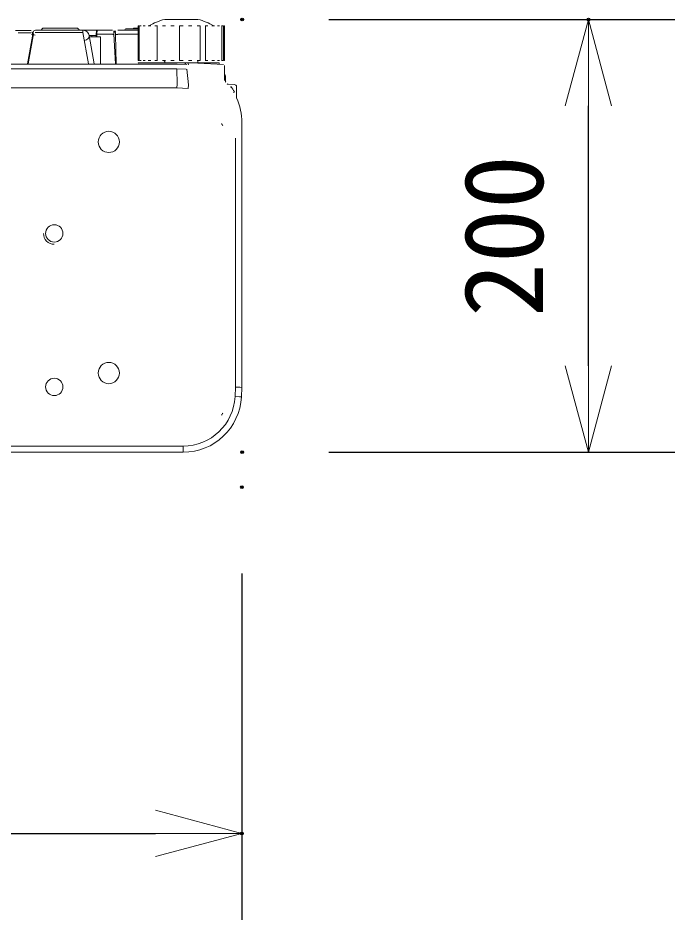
# Model space of a CAD drawing. Units: millimetres, scale not verified. Extents: x -63 to 62, y -57 to 57.
# Drawn here: x -17.79 to -2.61, y 1.35 to 22.19 of the extents above; entities that cross this region are included whole.
import ezdxf
from ezdxf.enums import TextEntityAlignment as Align

# ---------------------------------------------------------------- set-up
doc = ezdxf.new("R2010")
doc.units = ezdxf.units.MM
doc.header["$LTSCALE"] = 0.125
doc.header["$PDMODE"] = 32
doc.header["$PDSIZE"] = 0.0625
doc.layers.add('0-0_0', color=7, linetype='Continuous', lineweight=18)
doc.layers.add('0-5_GAIKEI', color=1, linetype='Continuous', lineweight=18)
doc.layers.add('0-3_DEFPOINTS', color=7, linetype='Continuous')
doc.layers.add('0-6_SUNPO', color=7, linetype='Continuous')
doc.styles.add('ＭＳ ゴシック', font='')
doc.styles.get('ＭＳ ゴシック').set_extended_font_data('MS Gothic')

# ---------------------------------------------------------------- blocks, each defined once
blk = doc.blocks.new('_OPEN30')
at = {"layer": '0-0_0'}
blk.add_line((0, 0), (-1, 0), dxfattribs=at)
blk.add_lwpolyline([(-1, 0.26795), (0, 0), (-1, -0.26795)], dxfattribs=at)
blk = doc.blocks.new('D5')
at = {"layer": '0-3_DEFPOINTS'}
for p in [(-37.5735, 7.3018), (-12.6748, 7.3018), (-12.6748, -0.6982)]:
    blk.add_point(p, dxfattribs=at)
at = {"layer": '0-6_SUNPO'}
for p, q in [((-37.5735, 5.3018), (-37.5735, -2.6982)), ((-12.6748, 5.3018), (-12.6748, -2.6982)), ((-35.5735, -0.6982), (-14.6748, -0.6982))]:
    blk.add_line(p, q, dxfattribs=at)
at = {"layer": '0-6_SUNPO', "xscale": 2, "yscale": 2, "rotation": 180}
blk.add_blockref('_OPEN30', (-37.5735, -0.6982), dxfattribs=at)
at = {"layer": '0-6_SUNPO', "xscale": 2, "yscale": 2}
blk.add_blockref('_OPEN30', (-12.6748, -0.6982), dxfattribs=at)
at = {"layer": '0-6_SUNPO', "style": 'ＭＳ ゴシック'}
blk.add_text('498', height=1.833, dxfattribs=at).set_placement((-26.9991, -0.1982), align=Align.BOTTOM_LEFT)
blk = doc.blocks.new('D4')
at = {"layer": '0-3_DEFPOINTS'}
for p in [(-12.6684, 18.1061), (-4.6684, 18.1061), (-12.6684, 8.1061)]:
    blk.add_point(p, dxfattribs=at)
at = {"layer": '0-6_SUNPO'}
for p, q in [((-10.6684, 18.1061), (-2.6684, 18.1061)), ((-4.6684, 10.1061), (-4.6684, 16.1061)), ((-10.6684, 8.1061), (-2.6684, 8.1061))]:
    blk.add_line(p, q, dxfattribs=at)
at = {"layer": '0-6_SUNPO', "xscale": 2, "yscale": 2}
for p, rotation in [((-4.6684, 18.1061), 90), ((-4.6684, 8.1061), 270)]:
    blk.add_blockref('_OPEN30', p, dxfattribs=dict(at, rotation=rotation))
at = {"layer": '0-6_SUNPO', "style": 'ＭＳ ゴシック'}
blk.add_text('200', height=1.833, rotation=90, dxfattribs=at).set_placement((-5.1684, 11.2311), align=Align.BOTTOM_LEFT)

msp = doc.modelspace()

# ---------------------------------------------------------------- linework, layer by layer
at = {"layer": '0-0_0'}
for p, q in [((-13.6344, 22.1576), (-14.4025, 22.1576)), ((-17.7892, 21.8976), (-17.8541, 21.8976)), ((-17.4887, 21.8976), (-17.7892, 21.8976)), ((-16.2943, 21.9076), (-17.3924, 21.9076)), ((-17.2538, 21.9222), (-17.2331, 21.9429)), ((-16.4392, 21.9576), (-17.1978, 21.9576)), ((-16.4038, 21.9429), (-16.3831, 21.9222)), ((-16.2702, 21.9076), (-16.2943, 21.9076)), ((-16.2303, 21.9076), (-16.2702, 21.9076)), ((-16.2702, 21.9076), (-16.2701, 21.9056)), ((-16.2306, 21.8934), (-16.2303, 21.8933)), ((-16.0067, 21.9076), (-16.2303, 21.9076)), ((-16.2303, 21.8933), (-16.2303, 21.9076)), ((-16.2303, 21.8933), (-16.2302, 21.8932)), ((-15.9667, 21.9076), (-16.0067, 21.9076)), ((-15.6071, 21.9076), (-15.9667, 21.9076)), ((-15.5824, 21.8863), (-15.5285, 21.8863)), ((-15.016, 21.9076), (-15.4876, 21.9076)), ((-15.322, 21.9222), (-15.3163, 21.9279)), ((-15.016, 21.9426), (-15.2809, 21.9426)), ((-15.016, 21.9576), (-15.1118, 21.9576)), ((-15.016, 21.2076), (-15.016, 22.0076)), ((-15.016, 22.0076), (-15.0087, 22.0076)), ((-15.0087, 22.0076), (-14.9947, 22.0076)), ((-14.9797, 22.0076), (-14.9582, 22.0076)), ((-14.9582, 22.0076), (-14.9436, 22.0076)), ((-14.9014, 22.0076), (-14.8665, 22.0076)), ((-14.8665, 22.0076), (-14.8521, 22.0076)), ((-14.7845, 22.0076), (-14.7378, 22.0076)), ((-14.7378, 22.0076), (-14.7242, 22.0076)), ((-14.6341, 22.0076), (-14.5777, 22.0076)), ((-14.5777, 22.0076), (-14.5655, 22.0076)), ((-14.4568, 22.0076), (-14.3931, 22.0076)), ((-14.3931, 22.0076), (-14.3828, 22.0076)), ((-14.2626, 22.0076), (-14.2603, 22.0076)), ((-14.0586, 22.0076), (-14.0533, 22.0076)), ((-14.0533, 22.0076), (-13.9836, 22.0076)), ((-13.9836, 22.0076), (-13.9784, 22.0076)), ((-13.8527, 22.0076), (-13.8448, 22.0076)), ((-13.8448, 22.0076), (-13.7766, 22.0076)), ((-13.7766, 22.0076), (-13.7743, 22.0076)), ((-13.6541, 22.0076), (-13.6438, 22.0076)), ((-13.6438, 22.0076), (-13.5801, 22.0076)), ((-13.3127, 22.0076), (-13.2991, 22.0076)), ((-13.2991, 22.0076), (-13.2524, 22.0076)), ((-13.1848, 22.0076), (-13.1704, 22.0076)), ((-13.1704, 22.0076), (-13.1355, 22.0076)), ((-13.0423, 22.0076), (-13.0282, 22.0076)), ((-13.0282, 22.0076), (-13.0209, 22.0076)), ((-13.0209, 21.2076), (-13.0209, 22.0076)), ((-36.019, 21.1248), (-14.1179, 21.1248)), ((-15.0087, 21.2076), (-15.016, 21.2076)), ((-14.9947, 21.2076), (-15.0087, 21.2076)), ((-14.9947, 21.1576), (-13.935, 21.1576)), ((-14.9582, 21.2076), (-14.9797, 21.2076)), ((-14.9436, 21.2076), (-14.9582, 21.2076)), ((-14.8665, 21.2076), (-14.9014, 21.2076)), ((-14.8521, 21.2076), (-14.8665, 21.2076)), ((-14.7378, 21.2076), (-14.7845, 21.2076)), ((-14.7242, 21.2076), (-14.7378, 21.2076)), ((-14.5777, 21.2076), (-14.6341, 21.2076)), ((-14.5655, 21.2076), (-14.5777, 21.2076)), ((-14.3931, 21.2076), (-14.4568, 21.2076)), ((-14.4239, 21.2076), (-14.4025, 21.182)), ((-14.4025, 21.1576), (-14.4025, 21.2076)), ((-14.3828, 21.2076), (-14.3931, 21.2076)), ((-14.2603, 21.2076), (-14.2626, 21.2076)), ((-14.1179, 21.1248), (-13.891, 21.1129)), ((-14.0533, 21.2076), (-14.0586, 21.2076)), ((-13.9836, 21.2076), (-14.0533, 21.2076)), ((-13.9784, 21.2076), (-13.9836, 21.2076)), ((-13.1435, 21.1576), (-13.935, 21.1576)), ((-13.8448, 21.2076), (-13.8527, 21.2076)), ((-13.7766, 21.2076), (-13.8448, 21.2076)), ((-13.7743, 21.2076), (-13.7766, 21.2076)), ((-13.64, 21.1456), (-13.7328, 21.1504)), ((-13.6438, 21.2076), (-13.6541, 21.2076)), ((-13.5801, 21.2076), (-13.6438, 21.2076)), ((-13.0422, 21.1143), (-13.64, 21.1456)), ((-13.6344, 21.2076), (-13.6344, 21.1576)), ((-13.2991, 21.2076), (-13.3127, 21.2076)), ((-13.2524, 21.2076), (-13.2991, 21.2076)), ((-13.1704, 21.2076), (-13.1848, 21.2076)), ((-13.1355, 21.2076), (-13.1704, 21.2076)), ((-13.1435, 21.1576), (-13.1428, 21.1195)), ((-13.0282, 21.2076), (-13.0423, 21.2076)), ((-13.0209, 21.2076), (-13.0282, 21.2076)), ((-13.0185, 21.0893), (-13.0185, 20.7425)), ((-12.9985, 20.8451), (-13.0185, 20.8451)), ((-12.9985, 20.7218), (-12.9985, 20.8451)), ((-12.7908, 20.65), (-12.9389, 20.6578)), ((-12.7435, 20.3457), (-12.7435, 20.6001)), ((-12.6237, 19.7728), (-12.6185, 19.7728)), ((-12.6185, 19.7728), (-12.6185, 13.6576)), ((-12.6185, 13.6576), (-12.63, 13.4369)), ((-12.6215, 13.5989), (-12.6215, 13.5994)), ((-13.9782, 12.1576), (-36.1587, 12.1576))]:
    msp.add_line(p, q, dxfattribs=at)
at = {"layer": '0-0_0', "color": 1}
for p, q in [((-16.2943, 21.9076), (-16.2943, 21.854)), ((-15.9817, 21.8933), (-15.9859, 21.8128)), ((-15.9709, 21.8128), (-15.9667, 21.9076)), ((-15.5822, 21.8839), (-15.5784, 21.8128)), ((-14.9947, 21.2076), (-14.9947, 22.0076)), ((-14.5777, 21.2076), (-14.5777, 22.0076)), ((-14.0586, 21.2076), (-14.0586, 22.0076)), ((-13.5801, 21.2076), (-13.5801, 22.0076)), ((-13.4592, 21.2076), (-13.4592, 22.0076)), ((-13.0788, 21.2076), (-13.0788, 22.0076)), ((-13.0423, 21.2076), (-13.0423, 22.0076)), ((-17.7918, 21.844), (-17.4864, 21.844)), ((-17.5713, 21.1326), (-17.4585, 21.7726)), ((-17.4436, 21.7741), (-17.5567, 21.1326)), ((-17.4679, 21.719), (-17.4533, 21.719)), ((-17.4614, 21.8292), (-17.4638, 21.8739)), ((-17.4585, 21.7737), (-17.4614, 21.8292)), ((-17.4585, 21.7726), (-17.4585, 21.7737)), ((-17.4439, 21.7726), (-17.4585, 21.7726)), ((-17.443, 21.8227), (-17.4439, 21.7726)), ((-17.4424, 21.8584), (-17.443, 21.8227)), ((-17.393, 21.854), (-16.2943, 21.854)), ((-16.2943, 21.854), (-16.1671, 21.1326)), ((-16.0318, 21.1326), (-16.1466, 21.7836)), ((-16.1464, 21.7826), (-16.0125, 21.7826)), ((-16.142, 21.7576), (-15.8862, 21.7576)), ((-16.0887, 21.7576), (-16.0885, 21.7826)), ((-15.9875, 21.7826), (-16.0125, 21.7826)), ((-15.9859, 21.8128), (-15.9888, 21.7576)), ((-15.9738, 21.7576), (-15.9709, 21.8128)), ((-15.9709, 21.8128), (-15.6034, 21.8128)), ((-15.8862, 21.7576), (-15.8862, 21.1326)), ((-15.581, 21.8627), (-15.5373, 21.8627)), ((-15.5428, 21.1326), (-15.5784, 21.8128)), ((-15.5376, 21.8567), (-15.5367, 21.8093)), ((-15.5367, 21.8093), (-15.5249, 21.1326)), ((-15.4868, 21.8128), (-15.016, 21.8128)), ((-14.1186, 21.0178), (-36.0184, 21.0178)), ((-13.9038, 21.0066), (-14.1186, 21.0179)), ((-14.1185, 20.6615), (-14.1186, 21.0178)), ((-13.8555, 20.6477), (-13.8881, 21.0056)), ((-14.1207, 20.5751), (-14.1185, 20.6615)), ((-14.1185, 20.6615), (-14.1185, 20.6615)), ((-13.8555, 20.6477), (-13.86, 20.5614)), ((-36.0162, 20.5751), (-14.1207, 20.5751)), ((-14.1207, 20.5751), (-13.86, 20.5614)), ((-12.7631, 19.4152), (-12.7631, 13.6613)), ((-12.7631, 13.6613), (-12.7745, 13.4445)), ((-12.6633, 13.6587), (-12.7631, 13.6613)), ((-12.6633, 13.6587), (-12.6185, 13.6576)), ((-12.6748, 13.4392), (-12.7745, 13.4445)), ((-12.6748, 13.4392), (-12.63, 13.4369)), ((-13.9782, 12.3022), (-29.4435, 12.3022)), ((-13.9782, 12.2024), (-13.9782, 12.3022)), ((-13.9782, 12.2024), (-13.9782, 12.1576))]:
    msp.add_line(p, q, dxfattribs=at)
at = {"layer": '0-0_0'}
for points in [[(-14.2603, 22.0076), (-14.1922, 22.0076), (-14.1842, 22.0076)], [(-13.4715, 22.0076), (-13.4592, 22.0076), (-13.4028, 22.0076)], [(-13.0933, 22.0076), (-13.0788, 22.0076), (-13.0572, 22.0076)], [(-14.1842, 21.2076), (-14.1922, 21.2076), (-14.2603, 21.2076)], [(-13.4028, 21.2076), (-13.4592, 21.2076), (-13.4715, 21.2076)], [(-13.0572, 21.2076), (-13.0788, 21.2076), (-13.0933, 21.2076)]]:
    msp.add_lwpolyline(points, dxfattribs=at)
at = {"layer": '0-0_0', "color": 1}
for centre in [(-15.6944, 19.3276), (-15.6944, 13.9876)]:
    msp.add_circle(centre, 0.2453, dxfattribs=at)
at = {"layer": '0-0_0'}
for centre, radius, start, end in [((-14.0185, 20.7076), 1.5, 104.83513, 119.92647), ((-14.0185, 20.7076), 1.5, 60.07353, 75.16487), ((-17.3924, 21.8576), 0.05, 90, 179), ((-17.1978, 21.9076), 0.05, 90, 135), ((-16.4392, 21.9076), 0.05, 45, 90), ((-16.2702, 21.8926), 0.015, 47.30891, 90), ((-15.9667, 21.8926), 0.015, 90, 177), ((-15.2809, 21.8926), 0.05, 90, 135), ((-15.1118, 21.9326), 0.025, 90, 156.4207), ((-14.9947, 21.1326), 0.025, 90, 150), ((-13.935, 21.1426), 0.015, 0.5, 90), ((-13.0485, 20.8451), 0.05, 0, 53.1298), ((-12.9735, 20.7218), 0.025, 180, 223.64447), ((-12.9376, 20.6828), 0.025, 222.28225, 267), ((-12.7935, 20.6001), 0.05, 0, 87), ((-13.9698, 19.7728), 1.375, 30.97409, 37.21788), ((-13.9685, 19.7728), 1.35, 0, 24.94415), ((-12.7185, 20.3457), 0.025, 180, 204.61998), ((-12.8279, 19.8929), 0.3, 207.54096, 219.85472), ((-13.9782, 13.5076), 1.35, 270, 357), ((-12.8279, 12.8722), 0.3, 140.1656, 152.45904)]:
    msp.add_arc(centre, radius, start, end, dxfattribs=at)
at = {"layer": '0-0_0', "color": 1}
for centre, radius, start, end in [((-16.2943, 21.7576), 0.15, 10, 90), ((-13.9782, 13.5076), 1.2053, 270, 357)]:
    msp.add_arc(centre, radius, start, end, dxfattribs=at)
for centre, major_axis, ratio, start_param, end_param in [((-17.4864, 21.8279), (0.025, 0.0013), 0.64227, 4.7460362, 6.2831853), ((-17.393, 21.8218), (-0.05, 0.0009), 0.64273, 6.2831853, 7.8427632), ((-16.2943, 21.7576), (-0.1477, -0.026), 0.637003, 1.6826483, 3.1415927), ((-15.9709, 21.812), (-0.015, 0.0008), 0.052264, 6.2831853, 7.8512426), ((-15.6034, 21.8115), (0.025, 0.0013), 0.052264, 4.715128, 6.2831853), ((-15.4868, 21.8102), (0.05, 0.0009), 0.052328, 3.1415927, 4.7133024)]:
    msp.add_ellipse(centre, major_axis=major_axis, ratio=ratio, start_param=start_param, end_param=end_param, dxfattribs=at)
at = {"layer": '0-0_0'}
for centre, major_axis, ratio, start_param, end_param in [((-13.9348, 21.114), (0.0014, 0.0149), 0.000383, 4.7935125, 5.7191435), ((-13.935, 21.1356), (-0.015, -0.0001), 0.305332, 1.6542024, 3.1415927), ((-13.8535, 21.134), (0.015, 0), 0.216711, 3.1415927, 4.8549916), ((-13.8535, 21.1029), (-0.0013, -0.0149), 0.052142, 3.1415927, 4.1981245), ((-12.8735, 20.6045), (0.0199, 0.0151), 0.031683, 3.1415927, 4.6706996), ((-12.7895, 20.4805), (0.0214, 0.0129), 0.026962, 3.1415927, 4.6675011), ((-14.8685, 13.7158), (2.2484, -0.0857), 0.999999, 0.0087436, 0.0136776)]:
    msp.add_ellipse(centre, major_axis=major_axis, ratio=ratio, start_param=start_param, end_param=end_param, dxfattribs=at)
at = {"layer": '0-5_GAIKEI'}
for centre in [(-16.9544, 17.2126), (-16.9544, 13.6676)]:
    msp.add_circle(centre, 0.2003, dxfattribs=at)
msp.add_arc((-16.9544, 17.2126), 0.25, 180, 270, dxfattribs=at)

# ---------------------------------------------------------------- block references
at = {"layer": '0-6_SUNPO'}
for name in ['D4', 'D5']:
    msp.add_blockref(name, (0.0577, 4.0515), dxfattribs=at)

doc.saveas('drawing.dxf')
